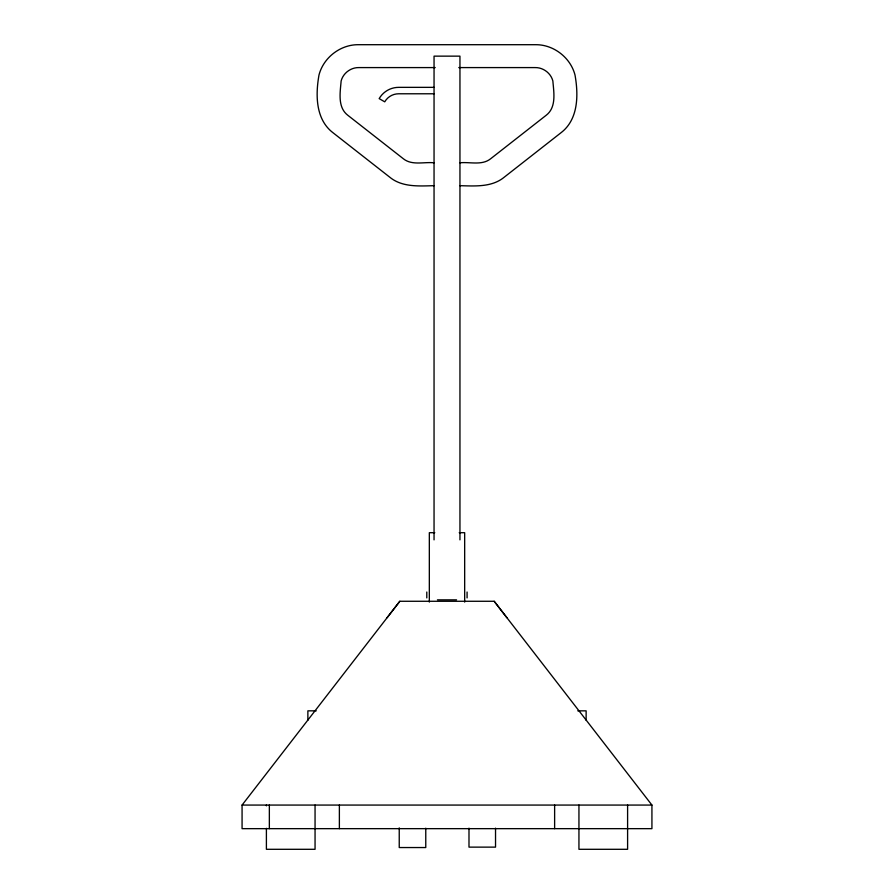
<?xml version="1.0" encoding="UTF-8"?>
<svg xmlns="http://www.w3.org/2000/svg" width="894" height="894" viewBox="0 0 894 894"><rect width="100%" height="100%" fill="white"/><g stroke="black" fill="none" stroke-linecap="round" stroke-linejoin="round"><path stroke-width="1.34" d="M399.819 601.271L242.073 805.069L242.073 828.66L651.927 828.66L651.927 805.069L494.181 601.271L399.819 601.271L387.08 617.732M435.21 67.586L358.919 67.586C350.85 67.385 343.14 73.118 341.139 80.963C340.212 92.25 337.384 107.168 347.71 115.192L403.362 158.763C412 165.736 424.08 161.725 434.048 162.797M458.79 67.586L535.081 67.586C543.15 67.385 550.86 73.118 552.861 80.963C553.788 92.25 556.616 107.168 546.29 115.192L490.638 158.763C482 165.736 469.92 161.725 459.952 162.797M434.048 87.355L398.668 87.355A22.529 22.529 0 0 0 379.168 98.619L384.733 101.827A16.092 16.092 0 0 1 398.668 93.781L434.048 93.781M434.048 185.684C419.13 186.041 402.11 187.416 389.75 177.18L333.015 132.748C315.459 119.36 315.481 94.753 318.99 75.029C323.438 57.674 340.234 44.622 358.17 44.7L535.83 44.7C553.766 44.622 570.562 57.674 575.01 75.029C578.519 94.753 578.541 119.36 560.985 132.748L504.25 177.18C491.89 187.416 474.87 186.041 459.952 185.684M434.775 532.701L429.332 532.701L429.332 602.087M459.225 532.701L464.668 532.701L464.668 602.087M437.445 599.852L456.555 599.852M316.219 710.842L307.871 710.842L307.871 720.285M577.781 710.842L586.129 710.842L586.129 720.285M242.073 805.069L651.927 805.069M494.181 601.271L506.92 617.732M627.599 805.069L627.599 849.3L578.943 849.3L578.943 805.069M554.626 805.069L554.626 828.66M495.533 828.157L495.533 847.132L468.992 847.132L468.992 828.157M467.081 592.018L467.081 597.918M459.952 539.864L459.952 56.143L434.048 56.143L434.048 539.864M426.796 592.018L426.796 597.918M425.767 828.19L425.767 847.546L399.238 847.546L399.238 827.866M339.374 805.069L339.374 828.66M315.057 805.069L315.057 849.3L266.401 849.3L266.401 828.336M269.351 805.069L269.351 828.66M266.401 805.069L266.401 805.829"/></g></svg>
